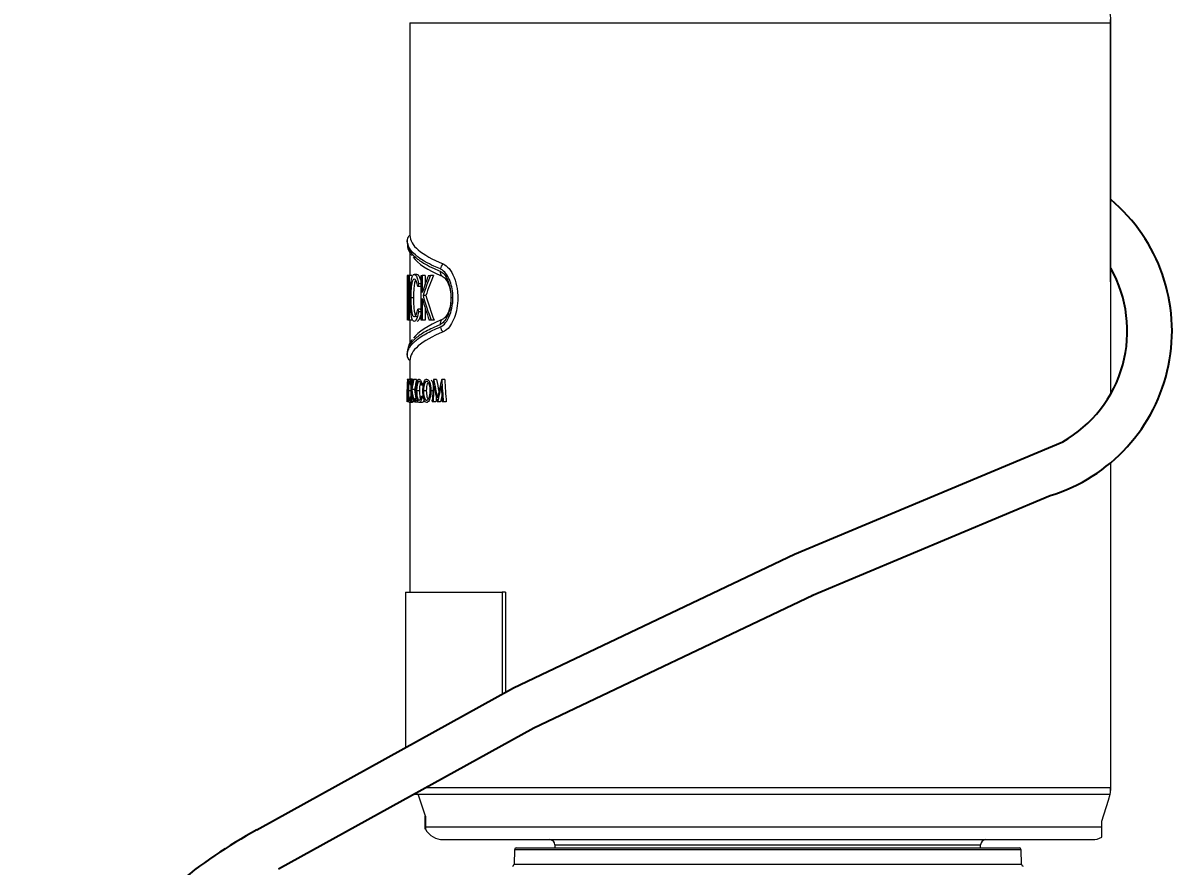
# Model space of a CAD drawing. Header units: inches. Extents: x 2.3 to 15.7, y 0.2 to 14.5.
# Drawn here: x 10.518 to 13.729, y 6.033 to 8.389 of the extents above; entities that cross this region are included whole.
import ezdxf

# ---------------------------------------------------------------- set-up
doc = ezdxf.new("R2010")
doc.units = ezdxf.units.IN
doc.header["$MEASUREMENT"] = 0
doc.header["$PDSIZE"] = -1
doc.layers.add('Dim', color=1, linetype='Continuous')
doc.layers.add('Object', color=4, linetype='Continuous')
doc.styles.get("Standard").update_dxf_attribs({"font": 'romans.shx'})
doc.dimstyles.get("Standard").update_dxf_attribs({"dimtxt": 0.125, "dimasz": 0.18, "dimexe": 0.06, "dimexo": 0.0625, "dimgap": 0.09, "dimtad": 0, "dimtih": 1, "dimtoh": 1, "dimdec": 4, "dimlfac": 2, "dimzin": 0, "dimdsep": 46, "dimlunit": 5, "dimtxsty": 'Standard', "dimcen": 0.09, "dimadec": 0, "dimazin": 0, "dimtfac": 1, "dimtdec": 4, "dimtofl": 0, "dimtmove": 0, "dimatfit": 1, "dimfxl": 0, "dimfrac": 2, "dimtolj": 1, "dimtzin": 0, "dimarcsym": 0})

# ---------------------------------------------------------------- blocks, each defined once
blk = doc.blocks.new('*D4')
at = {"layer": 'Defpoints', "color": 0}
for p in [(12.1368, 11.9262), (8.4425, 3.6009), (12.5993, 3.6009)]:
    blk.add_point(p, dxfattribs=at)
at = {"layer": 'Dim', "color": 0, "lineweight": -2}
for p, q in [((12.0743, 11.9262), (8.3825, 11.9262)), ((8.4425, 11.7462), (8.4425, 8.0722)), ((8.4425, 3.7809), (8.4425, 7.4696)), ((12.5368, 3.6009), (8.3825, 3.6009))]:
    blk.add_line(p, q, dxfattribs=at)
at = {"layer": 'Dim', "color": 0}
for points in [[(8.4125, 11.7462), (8.4725, 11.7462), (8.4425, 11.9262)], [(8.4125, 3.7809), (8.4725, 3.7809), (8.4425, 3.6009)]]:
    blk.add_solid(points, dxfattribs=at)
at = {"layer": 'Dim', "color": 0, "insert": (8.4425, 7.7709), "char_height": 0.125, "attachment_point": 5}
blk.add_mtext('\\A1;16 5/8\\P [425mm]', dxfattribs=at)

msp = doc.modelspace()

# ---------------------------------------------------------------- linework, layer by layer
at = {"layer": 'Object', "color": 4, "linetype": 'Continuous', "lineweight": 15}
for p, q in [((11.599327, 8.388765), (11.599327, 7.795396)), ((11.599327, 8.388765), (13.556656, 8.388765)), ((13.556656, 7.665282), (13.556656, 8.388765)), ((13.557509, 7.352092), (13.557509, 8.399523)), ((11.591827, 7.780776), (11.591827, 7.774391)), ((11.591863, 7.779171), (11.591827, 7.780776)), ((11.599327, 7.746858), (11.599327, 7.683077)), ((11.591827, 7.683077), (11.591827, 7.670257)), ((11.591827, 7.683077), (11.591903, 7.683077)), ((11.596144, 7.683077), (11.591903, 7.683077)), ((11.596144, 7.681374), (11.592651, 7.681374)), ((11.596144, 7.558077), (11.596144, 7.683077)), ((11.596144, 7.683077), (11.59725, 7.683077)), ((11.59725, 7.683077), (11.59725, 7.558077)), ((11.604791, 7.683077), (11.59725, 7.683077)), ((11.618982, 7.686282), (11.611332, 7.686282)), ((11.630788, 7.558077), (11.630788, 7.683077)), ((11.630788, 7.683077), (11.634072, 7.683077)), ((11.634072, 7.683077), (11.634072, 7.635476)), ((11.641903, 7.683077), (11.634072, 7.683077)), ((11.641903, 7.683077), (11.641903, 7.658309)), ((11.651215, 7.683077), (11.65712, 7.683077)), ((11.665144, 7.683077), (11.65712, 7.683077)), ((11.592068, 7.670257), (11.591828, 7.670257)), ((11.591828, 7.670257), (11.591828, 7.62859)), ((11.596144, 7.649649), (11.593986, 7.649649)), ((11.629053, 7.652628), (11.621325, 7.652628)), ((11.630788, 7.660141), (11.623807, 7.660141)), ((11.591827, 7.628415), (11.591827, 7.61577)), ((11.591857, 7.61577), (11.591827, 7.61577)), ((11.591828, 7.61577), (11.591828, 7.558077)), ((11.596144, 7.61577), (11.592059, 7.61577)), ((11.609353, 7.620452), (11.601777, 7.620452)), ((11.634072, 7.618399), (11.634072, 7.558077)), ((11.643944, 7.626987), (11.636097, 7.626987)), ((11.629053, 7.588526), (11.621325, 7.588526)), ((11.630788, 7.581089), (11.623807, 7.581089)), ((11.641903, 7.592389), (11.641903, 7.558077)), ((11.594093, 7.558077), (11.593257, 7.558077)), ((11.596144, 7.558077), (11.594093, 7.558077)), ((11.59725, 7.558077), (11.596144, 7.558077)), ((11.604791, 7.558077), (11.59725, 7.558077)), ((11.599327, 7.558077), (11.599327, 7.492538)), ((11.634072, 7.558077), (11.630788, 7.558077)), ((11.641903, 7.558077), (11.634072, 7.558077)), ((11.658954, 7.558077), (11.653342, 7.558077)), ((11.666994, 7.558077), (11.658954, 7.558077)), ((11.591827, 7.466401), (11.591827, 7.460017)), ((11.599327, 7.445396), (11.599327, 7.393666)), ((11.591851, 7.392064), (11.592015, 7.392064)), ((11.59212, 7.385653), (11.591906, 7.385653)), ((11.591906, 7.385653), (11.591906, 7.36482)), ((11.593607, 7.392064), (11.592015, 7.392064)), ((11.593607, 7.391212), (11.592389, 7.391212)), ((11.593607, 7.329564), (11.593607, 7.392064)), ((11.593607, 7.392064), (11.593957, 7.392064)), ((11.593957, 7.392064), (11.593957, 7.329564)), ((11.597482, 7.392064), (11.593957, 7.392064)), ((11.60561, 7.393666), (11.598063, 7.393666)), ((11.603361, 7.329564), (11.603361, 7.392064)), ((11.603361, 7.392064), (11.604233, 7.392064)), ((11.604233, 7.392064), (11.604233, 7.368263)), ((11.608711, 7.392064), (11.604233, 7.392064)), ((11.60561, 7.393666), (11.60734, 7.390829)), ((11.608711, 7.392064), (11.610228, 7.392064)), ((11.617868, 7.392064), (11.610228, 7.392064)), ((11.665187, 7.392064), (11.665511, 7.392064)), ((11.673607, 7.392064), (11.665511, 7.392064)), ((11.688083, 7.392064), (11.688467, 7.392064)), ((11.69677, 7.392064), (11.688467, 7.392064)), ((11.590575, 7.364732), (11.593607, 7.364732)), ((11.591851, 7.329564), (11.591851, 7.364732)), ((11.591973, 7.35841), (11.591906, 7.35841)), ((11.591906, 7.35841), (11.591906, 7.329564)), ((11.593607, 7.35841), (11.592115, 7.35841)), ((11.593607, 7.375349), (11.592889, 7.375349)), ((11.602853, 7.360751), (11.595327, 7.360751)), ((11.603361, 7.376839), (11.600816, 7.376839)), ((11.603361, 7.380595), (11.601488, 7.380595)), ((11.604233, 7.359724), (11.604233, 7.329564)), ((11.612367, 7.364019), (11.604768, 7.364019)), ((11.625885, 7.360751), (11.618182, 7.360751)), ((11.637063, 7.376839), (11.631319, 7.376839)), ((11.637701, 7.380595), (11.632749, 7.380595)), ((11.645214, 7.360563), (11.637356, 7.360563)), ((11.663532, 7.360839), (11.658166, 7.360839)), ((11.591851, 7.347305), (11.591844, 7.347305)), ((11.591906, 7.329564), (11.591851, 7.329564)), ((11.592926, 7.329564), (11.592626, 7.329564)), ((11.593607, 7.329564), (11.592926, 7.329564)), ((11.593957, 7.329564), (11.593607, 7.329564)), ((11.597505, 7.329564), (11.593957, 7.329564)), ((11.605618, 7.327961), (11.598071, 7.327961)), ((11.599327, 7.327961), (11.599327, 6.797992)), ((11.603361, 7.344788), (11.600816, 7.344788)), ((11.603361, 7.34107), (11.601488, 7.34107)), ((11.604233, 7.329564), (11.603361, 7.329564)), ((11.609259, 7.329564), (11.604233, 7.329564)), ((11.610697, 7.329564), (11.609259, 7.329564)), ((11.612919, 7.329564), (11.610697, 7.329564)), ((11.618677, 7.339179), (11.613469, 7.339179)), ((11.621134, 7.328762), (11.613469, 7.328762)), ((11.622255, 7.333971), (11.61458, 7.333971)), ((11.632923, 7.327961), (11.625165, 7.327961)), ((11.639127, 7.344788), (11.631319, 7.344788)), ((11.637796, 7.34107), (11.632749, 7.34107)), ((11.664139, 7.329564), (11.661895, 7.329564)), ((11.672223, 7.329564), (11.664139, 7.329564)), ((11.676678, 7.329564), (11.676124, 7.329564)), ((11.684873, 7.329564), (11.676678, 7.329564)), ((11.692437, 7.329564), (11.689732, 7.329564)), ((11.700777, 7.329564), (11.692437, 7.329564)), ((13.557509, 6.243493), (13.557509, 7.159812)), ((11.586827, 6.797992), (11.586827, 6.363507)), ((11.586827, 6.797992), (11.85695, 6.797992)), ((11.85695, 6.797992), (11.85695, 6.512772)), ((11.866115, 6.797992), (11.85695, 6.797992)), ((11.866115, 6.797992), (11.866115, 6.517837)), ((11.610545, 6.233798), (13.556495, 6.233798)), ((11.642862, 6.172081), (11.622783, 6.233798)), ((11.64415, 6.252368), (13.556656, 6.252368)), ((13.551651, 6.21676), (13.556495, 6.233798)), ((13.532573, 6.158116), (13.551651, 6.21676)), ((11.642862, 6.142739), (13.532573, 6.142739)), ((13.532573, 6.142739), (13.532573, 6.158116)), ((11.692714, 6.106594), (12.599327, 6.106594)), ((12.599327, 6.106594), (13.505939, 6.106594)), ((11.891241, 6.078451), (11.890529, 6.037633)), ((13.307413, 6.078451), (11.891241, 6.078451)), ((11.89624, 6.083364), (12.599327, 6.083364)), ((12.004577, 6.091594), (12.004577, 6.083364)), ((12.004577, 6.091594), (12.599327, 6.091594)), ((12.599327, 6.091594), (13.194077, 6.091594)), ((12.599327, 6.083364), (13.302413, 6.083364)), ((13.194077, 6.083364), (13.194077, 6.091594)), ((13.308125, 6.037633), (13.307413, 6.078451)), ((11.890529, 6.037633), (12.599327, 6.037633)), ((12.599327, 6.037633), (13.308125, 6.037633))]:
    msp.add_line(p, q, dxfattribs=at)
at = {"layer": 'Object', "color": 3}
for p, q in [((12.674289, 6.904066), (13.423781, 7.218468)), ((12.722643, 6.788797), (13.388269, 7.068019)), ((11.888826, 6.530387), (12.674289, 6.904066)), ((11.945957, 6.419142), (12.72567, 6.790086)), ((11.171708, 6.134119), (11.888826, 6.530387)), ((11.232165, 6.024711), (11.945957, 6.419142))]:
    msp.add_line(p, q, dxfattribs=at)
at = {"layer": 'Object'}
msp.add_line((11.642862, 6.135441), (11.642862, 6.172081), dxfattribs=at)
at = {"layer": 'Object', "color": 3}
for centre, radius, start, end in [((13.248511, 7.527604), 0.480365, 286.914316, 49.964848), ((13.248511, 7.527604), 0.355365, 299.551863, 29.596661), ((11.90158, 4.813284), 1.509079, 118.924336, 139.895554)]:
    msp.add_arc(centre, radius, start, end, dxfattribs=at)
at = {"layer": 'Object', "color": 4, "linetype": 'Continuous', "lineweight": 15}
for centre, radius, start, end in [((11.703753, 7.699867), 0.019222, 126.112165, 175.889043), ((11.699971, 7.693587), 0.016416, 174.500993, 230.004362), ((11.699971, 7.547205), 0.016416, 129.995669, 185.498991), ((11.703753, 7.540925), 0.019222, 184.111018, 233.88775), ((11.692714, 6.164094), 0.0575, 209.888106, 270), ((11.989577, 6.091594), 0.015, 0, 90), ((13.209077, 6.091594), 0.015, 90, 180), ((13.50594, 6.164094), 0.0575, 270, 297.56382), ((11.89624, 6.078364), 0.005, 90, 179), ((13.302413, 6.078364), 0.005, 1, 90), ((11.885529, 6.03772), 0.005, 276.663916, 359), ((13.313124, 6.03772), 0.005, 181, 263.336084)]:
    msp.add_arc(centre, radius, start, end, dxfattribs=at)
for centre, major_axis, ratio, start_param, end_param in [((12.599327, 7.795396), (1, 0), 0.18987022, 3.14159265, 3.57651549), ((12.599327, 7.759771), (1, 0), 0.18987022, 3.27401685, 3.5693284), ((12.599327, 7.371761), (1.0075, 0), 0.91350312, 2.79652902, 2.85098329), ((12.599327, 7.357264), (1.0075, 0), 0.91316755, 2.77960043, 2.8440497), ((12.599327, 7.357264), (1, 0), 0.91316755, 2.77675881, 2.84174904), ((12.599327, 7.467416), (1.0075, 0), 0.76530612, 2.88896249, 2.89901165), ((12.599327, 7.467416), (1, 0), 0.76530612, 2.89008862, 2.89715531), ((12.599327, 7.628579), (1.0075, 0), 0.00765864, 3.14022392, 3.16294179), ((12.599327, 7.625488), (0, 1.265692), 0.79600694, 1.57847441, 1.62408116), ((12.599327, 7.642915), (0, 1.265692), 0.79600694, 1.5922449, 1.63787517), ((12.599327, 7.918806), (0, 1.048409), 0.96097966, 1.86140569, 1.92204692), ((12.599327, 7.934307), (0, 1.048257), 0.96111919, 1.86833928, 1.93789609), ((12.599327, 7.934307), (0, 1.040454), 0.96111919, 1.87063994, 1.94078168), ((12.599327, 7.771886), (1.0075, 0), 0.75765306, 3.38417366, 3.39422281), ((12.599327, 7.771886), (1, 0), 0.75765306, 3.38602999, 3.39309668), ((12.599327, 7.481021), (1, 0), 0.18987022, 2.71385691, 3.00185378), ((12.599327, 7.445396), (1, 0), 0.18987022, 2.70666982, 3.14159265), ((12.599327, 7.224276), (1.0075, 0), 0.91350312, 2.95826005, 2.98450023), ((12.599327, 7.217032), (1.0075, 0), 0.91316755, 2.95017782, 2.98114), ((12.599327, 7.217032), (1, 0), 0.91316755, 2.94872421, 2.97992605), ((12.599327, 4.533143), (0, 7.631927), 0.13201122, 1.18683088, 1.19564769), ((12.599327, 8.143714), (0, 2.00229), 0.50317383, 1.9556197, 1.98341231), ((12.599327, 8.143714), (0, 1.987385), 0.50317383, 1.9586592, 1.97652291), ((12.599327, 6.535896), (0, 2.00716), 0.50195313, 1.13011401, 1.15818035), ((12.599327, 10.634), (0, 7.585882), 0.1328125, 2.0123719, 2.02150487), ((12.599327, 10.634), (0, 7.529412), 0.1328125, 2.01592018, 2.02513754), ((12.599327, 7.364917), (1.0075, 0), 0.00765864, 3.15408767, 3.16544773), ((12.599327, 7.379949), (0, 1.265692), 0.79600694, 1.58781521, 1.61061571), ((12.599327, 7.388663), (0, 1.265692), 0.79600694, 1.59470113, 1.61750664), ((12.599327, 7.274072), (1.0075, 0), 0.76530612, 3.00299454, 3.00791136), ((12.599327, 7.523745), (0, 1.048409), 0.96097966, 1.72788875, 1.75708719), ((12.599327, 7.531494), (0, 1.048257), 0.96111919, 1.73124898, 1.76464208), ((12.599327, 7.531494), (0, 1.040454), 0.96111919, 1.73246293, 1.75670259), ((12.599327, 7.163078), (1.0075, 0), 0.76530612, 2.85560283, 2.86067662), ((12.599327, 4.500843), (0, 7.603774), 0.1325, 1.18322291, 1.18961708), ((12.599327, 8.132402), (0, 2.004975), 0.5025, 1.95836975, 1.98277483), ((12.599327, 6.522877), (0, 2.008291), 0.50167038, 1.13286013, 1.1574477), ((12.599327, 10.585181), (0, 7.571004), 0.1330735, 2.00873252, 2.01530168), ((12.599327, 7.446528), (1.0075, 0), 0.75765306, 3.27527395, 3.28019076), ((12.599327, 7.556412), (1.0075, 0), 0.75765306, 3.42250869, 3.42758248), ((12.599327, 4.500843), (0, 7.54717), 0.1325, 1.18455127, 1.18660941), ((12.599327, 6.522877), (0, 1.993341), 0.50167038, 1.14488034, 1.15415568)]:
    msp.add_ellipse(centre, major_axis=major_axis, ratio=ratio, start_param=start_param, end_param=end_param, dxfattribs=at)
for points, knots in [([(13.556656, 8.388765), (13.556667, 8.388836), (13.558017, 8.397914), (13.557993, 8.411043), (13.553106, 8.423228), (13.551651, 8.426853)], [0, 0, 0, 0, 0.0055706, 0.70415558, 1, 1, 1, 1]), ([(11.599327, 7.795396), (11.598125, 7.794392), (11.595361, 7.792085), (11.592596, 7.787041), (11.591835, 7.782927), (11.591827, 7.78084), (11.591827, 7.780776)], [0, 0, 0, 0, 0.27485987, 0.63175524, 0.98855057, 1, 1, 1, 1]), ([(11.591827, 7.774391), (11.592929, 7.767632), (11.595147, 7.754038), (11.609158, 7.738407), (11.630929, 7.721021), (11.653448, 7.707999), (11.678043, 7.697537), (11.68363, 7.69516)], [0, 0, 0, 0, 0.248505477, 0.499802417, 0.580645438, 0.904743987, 1, 1, 1, 1]), ([(11.684581, 7.701245), (11.678443, 7.703842), (11.653248, 7.714505), (11.630458, 7.727751), (11.609269, 7.744774), (11.59579, 7.759751), (11.593172, 7.772698), (11.591863, 7.779171)], [0, 0, 0, 0, 0.1059086, 0.43475608, 0.51678374, 0.7583914, 1, 1, 1, 1]), ([(11.592645, 7.773588), (11.592634, 7.770043), (11.592605, 7.760414), (11.597308, 7.748557), (11.60305, 7.741199), (11.604846, 7.738898)], [0, 0, 0, 0, 0.28597693, 0.77671846, 1, 1, 1, 1]), ([(11.692424, 7.715396), (11.693856, 7.714719), (11.700681, 7.711492), (11.712928, 7.698995), (11.726113, 7.672373), (11.732382, 7.643758), (11.733824, 7.616421), (11.731516, 7.590803), (11.72409, 7.564243), (11.712818, 7.542305), (11.701564, 7.52998), (11.694558, 7.526466), (11.692424, 7.525396)], [0, 0, 0, 0, 0.036752584, 0.17524432, 0.312812141, 0.437403418, 0.499759221, 0.604687064, 0.709370849, 0.820343658, 0.945294148, 1, 1, 1, 1]), ([(11.591903, 7.683077), (11.591938, 7.683069), (11.592006, 7.683052), (11.592222, 7.682835), (11.592479, 7.681958), (11.592651, 7.681374)], [0, 0, 0, 0, 0.2502667, 0.50056245, 1, 1, 1, 1]), ([(11.592651, 7.681374), (11.592815, 7.680156), (11.593145, 7.677712), (11.59364, 7.669439), (11.593946, 7.659563), (11.593974, 7.652739), (11.593986, 7.649649)], [0, 0, 0, 0, 0.26676983, 0.53507781, 0.78947111, 1, 1, 1, 1]), ([(11.600253, 7.621303), (11.600338, 7.628987), (11.600508, 7.64442), (11.602158, 7.663815), (11.604718, 7.67813), (11.607872, 7.68538), (11.610318, 7.686018), (11.611332, 7.686282)], [0, 0, 0, 0, 0.21817104, 0.4381888, 0.63444086, 0.84839515, 1, 1, 1, 1]), ([(11.611193, 7.673462), (11.609876, 7.672805), (11.607236, 7.671489), (11.604294, 7.660836), (11.602479, 7.645802), (11.60184, 7.631446), (11.601793, 7.623141), (11.601777, 7.620452)], [0, 0, 0, 0, 0.24242719, 0.48602556, 0.70945558, 0.90593162, 1, 1, 1, 1]), ([(11.621325, 7.652628), (11.6202, 7.657296), (11.617945, 7.666645), (11.614209, 7.672661), (11.612043, 7.673236), (11.611193, 7.673462)], [0, 0, 0, 0, 0.37709537, 0.75520992, 1, 1, 1, 1]), ([(11.611332, 7.686282), (11.613361, 7.685294), (11.61688, 7.683578), (11.621308, 7.672011), (11.623139, 7.663313), (11.623807, 7.660141)], [0, 0, 0, 0, 0.463659534, 0.80435494, 1, 1, 1, 1]), ([(11.618982, 7.686282), (11.62102, 7.685272), (11.624558, 7.68352), (11.628742, 7.67297), (11.630357, 7.6655), (11.630788, 7.663506)], [0, 0, 0, 0, 0.49929384, 0.86637966, 1, 1, 1, 1]), ([(11.68363, 7.69516), (11.685401, 7.694247), (11.691216, 7.691251), (11.700706, 7.679853), (11.709733, 7.658733), (11.713874, 7.636282), (11.714561, 7.614392), (11.712324, 7.593555), (11.706199, 7.572601), (11.697159, 7.555927), (11.689094, 7.548161), (11.684479, 7.546025), (11.68363, 7.545632)], [0, 0, 0, 0, 0.05891618, 0.19342365, 0.32406305, 0.44454194, 0.514529, 0.62224178, 0.73078935, 0.84635478, 0.97173512, 1, 1, 1, 1]), ([(11.684581, 7.539547), (11.685972, 7.540213), (11.692005, 7.543101), (11.702635, 7.554175), (11.713549, 7.576599), (11.717901, 7.596463), (11.719231, 7.609268), (11.719968, 7.620988), (11.718903, 7.640183), (11.713686, 7.662628), (11.705047, 7.682111), (11.694774, 7.695596), (11.687632, 7.699554), (11.684581, 7.701245)], [0, 0, 0, 0, 0.041756351, 0.181005575, 0.320019232, 0.434194783, 0.44445976, 0.482545727, 0.58050073, 0.679131641, 0.786417299, 0.908762422, 1, 1, 1, 1]), ([(11.68942, 7.68101), (11.690397, 7.680533), (11.694749, 7.678404), (11.702262, 7.670186), (11.709964, 7.653094), (11.713499, 7.635065), (11.714319, 7.61773), (11.712957, 7.60127), (11.708503, 7.584133), (11.701685, 7.570153), (11.694896, 7.562555), (11.690651, 7.560405), (11.68942, 7.559782)], [0, 0, 0, 0, 0.04023928, 0.179285045, 0.314989946, 0.437966085, 0.499793075, 0.606600887, 0.71320435, 0.825181953, 0.949285866, 1, 1, 1, 1]), ([(11.592057, 7.628415), (11.592221, 7.628438), (11.592449, 7.62847), (11.592896, 7.63294), (11.59314, 7.638036), (11.593291, 7.643916), (11.593306, 7.647882), (11.593314, 7.649674)], [0, 0, 0, 0, 0.41114894, 0.57205442, 0.73416088, 0.87989096, 1, 1, 1, 1]), ([(11.593986, 7.649649), (11.593962, 7.645456), (11.593917, 7.637852), (11.593561, 7.628147), (11.593124, 7.621499), (11.592521, 7.61635), (11.592243, 7.616002), (11.592059, 7.61577)], [0, 0, 0, 0, 0.197523625, 0.358217424, 0.519165757, 0.679811719, 1, 1, 1, 1]), ([(11.593314, 7.649674), (11.593301, 7.651993), (11.593275, 7.656646), (11.593071, 7.662638), (11.592819, 7.667095), (11.592415, 7.670207), (11.592212, 7.670236), (11.592068, 7.670257)], [0, 0, 0, 0, 0.15817071, 0.31726404, 0.47512814, 0.62710865, 1, 1, 1, 1]), ([(11.615016, 7.670003), (11.61393, 7.666985), (11.611849, 7.661199), (11.610068, 7.645709), (11.609414, 7.631447), (11.609368, 7.62314), (11.609353, 7.620452)], [0, 0, 0, 0, 0.32168661, 0.61666886, 0.87596148, 1, 1, 1, 1]), ([(11.602444, 7.576732), (11.60209, 7.57993), (11.601121, 7.588684), (11.600373, 7.604228), (11.600289, 7.61628), (11.600253, 7.621303)], [0, 0, 0, 0, 0.25132598, 0.68799484, 1, 1, 1, 1]), ([(11.601777, 7.620452), (11.601851, 7.614226), (11.602, 7.601721), (11.603447, 7.586061), (11.605643, 7.574579), (11.608338, 7.568503), (11.610431, 7.56794), (11.611347, 7.567693)], [0, 0, 0, 0, 0.21417432, 0.43014796, 0.62209237, 0.83446475, 1, 1, 1, 1]), ([(11.609353, 7.620452), (11.609427, 7.614227), (11.609577, 7.601724), (11.611035, 7.586065), (11.613247, 7.574583), (11.615963, 7.568504), (11.618072, 7.56794), (11.618997, 7.567693)], [0, 0, 0, 0, 0.21412027, 0.43003976, 0.62194655, 0.83431678, 1, 1, 1, 1]), ([(11.611347, 7.567693), (11.612199, 7.567925), (11.614335, 7.56851), (11.617978, 7.574879), (11.620204, 7.583953), (11.621325, 7.588526)], [0, 0, 0, 0, 0.24742182, 0.62074772, 1, 1, 1, 1]), ([(11.623807, 7.581089), (11.622482, 7.575411), (11.619829, 7.564043), (11.615212, 7.555979), (11.612507, 7.555201), (11.611362, 7.554872)], [0, 0, 0, 0, 0.36532303, 0.73147495, 1, 1, 1, 1]), ([(11.631554, 7.581089), (11.630219, 7.57541), (11.627544, 7.56404), (11.62289, 7.555978), (11.620165, 7.555201), (11.619012, 7.554872)], [0, 0, 0, 0, 0.36537682, 0.73157838, 1, 1, 1, 1]), ([(11.68363, 7.545632), (11.669632, 7.539375), (11.641478, 7.526789), (11.619651, 7.511453), (11.601033, 7.493937), (11.592766, 7.480368), (11.592, 7.468979), (11.591827, 7.466401)], [0, 0, 0, 0, 0.24870015, 0.50022893, 0.58107126, 0.90514784, 1, 1, 1, 1]), ([(11.611362, 7.554872), (11.610438, 7.555087), (11.608016, 7.555649), (11.604769, 7.561828), (11.603182, 7.572002), (11.602444, 7.576732)], [0, 0, 0, 0, 0.24814193, 0.6504446, 1, 1, 1, 1]), ([(11.591827, 7.460017), (11.591987, 7.462488), (11.592716, 7.47377), (11.600787, 7.487227), (11.619297, 7.504774), (11.641349, 7.520336), (11.670114, 7.533119), (11.684581, 7.539547)], [0, 0, 0, 0, 0.0904584, 0.4128624, 0.49328756, 0.74516128, 1, 1, 1, 1]), ([(11.605993, 7.503736), (11.605308, 7.502999), (11.599967, 7.49726), (11.595404, 7.487858), (11.594047, 7.47872), (11.593604, 7.475736)], [0, 0, 0, 0, 0.09022985, 0.70293202, 1, 1, 1, 1]), ([(11.591827, 7.460017), (11.591827, 7.459952), (11.591835, 7.457865), (11.592596, 7.453751), (11.595361, 7.448707), (11.598125, 7.4464), (11.599327, 7.445396)], [0, 0, 0, 0, 0.011450509, 0.368244738, 0.725140527, 1, 1, 1, 1]), ([(11.592015, 7.392064), (11.59204, 7.392059), (11.592088, 7.392051), (11.592204, 7.391942), (11.592315, 7.391504), (11.592389, 7.391212)], [0, 0, 0, 0, 0.2502685, 0.50057266, 1, 1, 1, 1]), ([(11.592647, 7.375362), (11.592642, 7.376522), (11.592632, 7.37885), (11.592556, 7.381847), (11.592458, 7.384075), (11.592293, 7.385629), (11.592192, 7.385643), (11.59212, 7.385653)], [0, 0, 0, 0, 0.15826232, 0.31744796, 0.4753382, 0.62725123, 1, 1, 1, 1]), ([(11.592389, 7.391212), (11.592455, 7.390603), (11.592587, 7.389382), (11.592766, 7.385247), (11.592875, 7.380309), (11.592884, 7.376897), (11.592889, 7.375349)], [0, 0, 0, 0, 0.26665918, 0.53485935, 0.78914511, 1, 1, 1, 1]), ([(11.594874, 7.361177), (11.594899, 7.365037), (11.594951, 7.37279), (11.595447, 7.38253), (11.596201, 7.389691), (11.597106, 7.393235), (11.597787, 7.393542), (11.598063, 7.393666)], [0, 0, 0, 0, 0.22030611, 0.44248208, 0.64043485, 0.85453318, 1, 1, 1, 1]), ([(11.598024, 7.387256), (11.597656, 7.386931), (11.596918, 7.38628), (11.596076, 7.381036), (11.595542, 7.373611), (11.595346, 7.366393), (11.595331, 7.362157), (11.595327, 7.360751)], [0, 0, 0, 0, 0.23916908, 0.4794206, 0.70208745, 0.90114113, 1, 1, 1, 1]), ([(11.600816, 7.376839), (11.600513, 7.379155), (11.599905, 7.383794), (11.598874, 7.386846), (11.598266, 7.387139), (11.598024, 7.387256)], [0, 0, 0, 0, 0.37478949, 0.75079007, 1, 1, 1, 1]), ([(11.598063, 7.393666), (11.598637, 7.393156), (11.599622, 7.39228), (11.600826, 7.386426), (11.601312, 7.382148), (11.601488, 7.380595)], [0, 0, 0, 0, 0.470548596, 0.807786161, 1, 1, 1, 1]), ([(11.61689, 7.361177), (11.616964, 7.364969), (11.617111, 7.372586), (11.61847, 7.382179), (11.620435, 7.389362), (11.622743, 7.393174), (11.624426, 7.393519), (11.625145, 7.393666)], [0, 0, 0, 0, 0.21362564, 0.42901115, 0.62253022, 0.83857957, 1, 1, 1, 1]), ([(11.625052, 7.387256), (11.624149, 7.386917), (11.622339, 7.386237), (11.620127, 7.380748), (11.618713, 7.373051), (11.618225, 7.365944), (11.618192, 7.361961), (11.618182, 7.360751)], [0, 0, 0, 0, 0.24791425, 0.49704892, 0.72350734, 0.91597429, 1, 1, 1, 1]), ([(11.631319, 7.376839), (11.630655, 7.379178), (11.629325, 7.383862), (11.627022, 7.386855), (11.62561, 7.387143), (11.625052, 7.387256)], [0, 0, 0, 0, 0.37645922, 0.75378337, 1, 1, 1, 1]), ([(11.625145, 7.393666), (11.626429, 7.393188), (11.628667, 7.392354), (11.631287, 7.386637), (11.632353, 7.38223), (11.632749, 7.380595)], [0, 0, 0, 0, 0.45882404, 0.79921399, 1, 1, 1, 1]), ([(11.635628, 7.360538), (11.635737, 7.364338), (11.635954, 7.371949), (11.637708, 7.381971), (11.640297, 7.389207), (11.643233, 7.393105), (11.645254, 7.393497), (11.646127, 7.393666)], [0, 0, 0, 0, 0.21519206, 0.43108201, 0.64298618, 0.84594211, 1, 1, 1, 1]), ([(11.646221, 7.387256), (11.645102, 7.386902), (11.642863, 7.386192), (11.640033, 7.380851), (11.638113, 7.373175), (11.637413, 7.365862), (11.637369, 7.361735), (11.637356, 7.360563)], [0, 0, 0, 0, 0.24060605, 0.48173563, 0.71372063, 0.91871521, 1, 1, 1, 1]), ([(11.646127, 7.393666), (11.647802, 7.393178), (11.651012, 7.392242), (11.65499, 7.384024), (11.6575, 7.373936), (11.658124, 7.365737), (11.65816, 7.361514), (11.658166, 7.360839)], [0, 0, 0, 0, 0.28290609, 0.54210619, 0.76304314, 0.96211671, 1, 1, 1, 1]), ([(11.656042, 7.360851), (11.655952, 7.363698), (11.655773, 7.369403), (11.654218, 7.376877), (11.65196, 7.382553), (11.649217, 7.386476), (11.647223, 7.386995), (11.646221, 7.387256)], [0, 0, 0, 0, 0.19506545, 0.39100085, 0.58049248, 0.78910042, 1, 1, 1, 1]), ([(11.659016, 7.390872), (11.660471, 7.388664), (11.662673, 7.385325), (11.663963, 7.379213), (11.664401, 7.377141)], [0, 0, 0, 0, 0.66106417, 1, 1, 1, 1]), ([(11.592114, 7.364732), (11.592195, 7.364744), (11.592309, 7.36476), (11.592488, 7.366995), (11.592582, 7.369542), (11.592638, 7.372481), (11.592644, 7.374465), (11.592647, 7.375362)], [0, 0, 0, 0, 0.41118436, 0.572024647, 0.734065161, 0.879747652, 1, 1, 1, 1]), ([(11.592889, 7.375349), (11.59288, 7.373251), (11.592865, 7.369448), (11.592738, 7.364595), (11.592577, 7.361272), (11.592342, 7.3587), (11.592206, 7.358526), (11.592115, 7.35841)], [0, 0, 0, 0, 0.19771258, 0.35839621, 0.51933948, 0.67993004, 1, 1, 1, 1]), ([(11.595523, 7.338891), (11.595418, 7.340494), (11.595132, 7.344893), (11.594909, 7.352667), (11.594884, 7.358686), (11.594874, 7.361177)], [0, 0, 0, 0, 0.25155251, 0.69024197, 1, 1, 1, 1]), ([(11.595327, 7.360751), (11.595349, 7.357621), (11.595393, 7.351333), (11.595823, 7.343466), (11.596466, 7.337724), (11.597236, 7.334759), (11.597818, 7.334488), (11.598067, 7.334371)], [0, 0, 0, 0, 0.21652942, 0.43488594, 0.6284656, 0.84100105, 1, 1, 1, 1]), ([(11.603376, 7.376839), (11.603277, 7.375623), (11.603005, 7.372291), (11.602876, 7.366367), (11.602859, 7.36215), (11.602853, 7.360751)], [0, 0, 0, 0, 0.27764214, 0.76034198, 1, 1, 1, 1]), ([(11.602853, 7.360751), (11.602871, 7.357586), (11.602906, 7.351451), (11.603226, 7.346499), (11.603381, 7.344103)], [0, 0, 0, 0, 0.51603386, 1, 1, 1, 1]), ([(11.618725, 7.338891), (11.618438, 7.340479), (11.617656, 7.344807), (11.616997, 7.352573), (11.616922, 7.35862), (11.61689, 7.361177)], [0, 0, 0, 0, 0.25070664, 0.68319527, 1, 1, 1, 1]), ([(11.618182, 7.360751), (11.618242, 7.357678), (11.618363, 7.351506), (11.619498, 7.343756), (11.621131, 7.337998), (11.623075, 7.334811), (11.624508, 7.334508), (11.625155, 7.334371)], [0, 0, 0, 0, 0.20970431, 0.42113136, 0.61071821, 0.82443969, 1, 1, 1, 1]), ([(11.629227, 7.383248), (11.628762, 7.382294), (11.627581, 7.379872), (11.626431, 7.372958), (11.625928, 7.365943), (11.625895, 7.361959), (11.625885, 7.360751)], [0, 0, 0, 0, 0.2263106, 0.57500112, 0.87110314, 1, 1, 1, 1]), ([(11.625885, 7.360751), (11.625943, 7.357662), (11.62606, 7.351459), (11.627237, 7.343954), (11.628269, 7.339477), (11.62895, 7.338417), (11.628998, 7.338341)], [0, 0, 0, 0, 0.33536515, 0.67348379, 0.97673561, 1, 1, 1, 1]), ([(11.646298, 7.327961), (11.644897, 7.328332), (11.64208, 7.329076), (11.63875, 7.336057), (11.636492, 7.345418), (11.635689, 7.354131), (11.635641, 7.359197), (11.635628, 7.360538)], [0, 0, 0, 0, 0.24657788, 0.49560818, 0.71159418, 0.92366562, 1, 1, 1, 1]), ([(11.637356, 7.360563), (11.637435, 7.357613), (11.637592, 7.351692), (11.639118, 7.343676), (11.64142, 7.337568), (11.643981, 7.33467), (11.645633, 7.33445), (11.646221, 7.334371)], [0, 0, 0, 0, 0.20440057, 0.41025992, 0.64246101, 0.87282667, 1, 1, 1, 1]), ([(11.650279, 7.384429), (11.649485, 7.383214), (11.647735, 7.380536), (11.645984, 7.373097), (11.64527, 7.365853), (11.645226, 7.361729), (11.645214, 7.360563)], [0, 0, 0, 0, 0.27134679, 0.59794012, 0.88638671, 1, 1, 1, 1]), ([(11.645214, 7.360563), (11.645292, 7.357604), (11.645447, 7.351666), (11.647007, 7.343816), (11.648694, 7.338642), (11.650014, 7.337361), (11.650319, 7.337065)], [0, 0, 0, 0, 0.28681609, 0.575677855, 0.901835916, 1, 1, 1, 1]), ([(11.646221, 7.334371), (11.647446, 7.334726), (11.649903, 7.335437), (11.653176, 7.341177), (11.655306, 7.349232), (11.655998, 7.356208), (11.656033, 7.35995), (11.656042, 7.360851)], [0, 0, 0, 0, 0.25623206, 0.51392055, 0.7425437, 0.9380066, 1, 1, 1, 1]), ([(11.658166, 7.360839), (11.658047, 7.357109), (11.657808, 7.34962), (11.655687, 7.340123), (11.65273, 7.332642), (11.649431, 7.328481), (11.647193, 7.32811), (11.646298, 7.327961)], [0, 0, 0, 0, 0.20901843, 0.41966557, 0.6135903, 0.84555592, 1, 1, 1, 1]), ([(11.598071, 7.327961), (11.597809, 7.328071), (11.597128, 7.328356), (11.5962, 7.331467), (11.595739, 7.336518), (11.595523, 7.338891)], [0, 0, 0, 0, 0.25021154, 0.64767529, 1, 1, 1, 1]), ([(11.598067, 7.334371), (11.598308, 7.334491), (11.598902, 7.334785), (11.599906, 7.337981), (11.600508, 7.342486), (11.600816, 7.344788)], [0, 0, 0, 0, 0.25073671, 0.6171293, 1, 1, 1, 1]), ([(11.601488, 7.34107), (11.601134, 7.338255), (11.600423, 7.332619), (11.599154, 7.328528), (11.598396, 7.328131), (11.598071, 7.327961)], [0, 0, 0, 0, 0.36288228, 0.72676014, 1, 1, 1, 1]), ([(11.607273, 7.331084), (11.607052, 7.330242), (11.606499, 7.328137), (11.605949, 7.328027), (11.605618, 7.327961)], [0, 0, 0, 0, 0.39974211, 1, 1, 1, 1]), ([(11.612386, 7.333971), (11.612398, 7.334621), (11.612424, 7.335927), (11.612646, 7.337526), (11.612942, 7.338679), (11.613234, 7.33912), (11.613414, 7.339165), (11.613469, 7.339179)], [0, 0, 0, 0, 0.23427716, 0.47117729, 0.68157861, 0.90325383, 1, 1, 1, 1]), ([(11.613469, 7.328762), (11.613312, 7.328851), (11.613012, 7.329021), (11.612669, 7.330297), (11.612447, 7.331876), (11.612394, 7.333177), (11.612387, 7.333877), (11.612386, 7.333971)], [0, 0, 0, 0, 0.2749583, 0.52809267, 0.74412453, 0.96561499, 1, 1, 1, 1]), ([(11.613469, 7.339179), (11.613631, 7.339094), (11.61394, 7.338932), (11.614294, 7.337593), (11.614528, 7.336017), (11.614571, 7.334725), (11.614579, 7.334055), (11.61458, 7.333971)], [0, 0, 0, 0, 0.281147853, 0.53635092, 0.755671165, 0.96926499, 1, 1, 1, 1]), ([(11.61458, 7.333971), (11.614562, 7.333221), (11.614528, 7.331818), (11.614256, 7.33018), (11.613931, 7.329094), (11.613648, 7.328806), (11.613497, 7.328769), (11.613469, 7.328762)], [0, 0, 0, 0, 0.26981966, 0.50440834, 0.73263511, 0.9503417, 1, 1, 1, 1]), ([(11.625165, 7.327961), (11.623929, 7.328362), (11.622083, 7.32896), (11.61997, 7.333591), (11.619148, 7.33709), (11.618725, 7.338891)], [0, 0, 0, 0, 0.49532964, 0.74023991, 1, 1, 1, 1]), ([(11.625155, 7.334371), (11.626287, 7.334837), (11.628393, 7.335704), (11.630369, 7.341152), (11.631197, 7.344319), (11.631319, 7.344788)], [0, 0, 0, 0, 0.49772491, 0.92562351, 1, 1, 1, 1]), ([(11.632749, 7.34107), (11.631985, 7.338226), (11.630457, 7.332533), (11.627664, 7.328515), (11.625911, 7.328127), (11.625165, 7.327961)], [0, 0, 0, 0, 0.36438073, 0.7294464, 1, 1, 1, 1]), ([(11.639086, 7.336299), (11.638778, 7.335222), (11.63768, 7.331392), (11.635431, 7.328575), (11.633672, 7.328144), (11.632923, 7.327961)], [0, 0, 0, 0, 0.18345002, 0.65250672, 1, 1, 1, 1]), ([(11.6623, 7.337244), (11.661847, 7.335771), (11.66133, 7.334093), (11.660647, 7.333306), (11.660563, 7.333209)], [0, 0, 0, 0, 0.87739201, 1, 1, 1, 1]), ([(13.556495, 6.233798), (13.557148, 6.239916), (13.557807, 6.24609), (13.556666, 6.252312), (13.556656, 6.252368)], [0, 0, 0, 0, 0.99104279, 1, 1, 1, 1]), ([(13.532573, 6.113134), (13.532573, 6.113987), (13.532573, 6.115435), (13.532573, 6.123229), (13.532573, 6.138344), (13.532573, 6.142739)], [0, 0, 0, 0, 0.50347709, 0.8556292, 1, 1, 1, 1])]:
    msp.add_open_spline(points, degree=3, knots=knots, dxfattribs=at)

# ---------------------------------------------------------------- dimensions: what is measured, and where the dimension line sits
at = {"layer": 'Dim'}
dim = msp.add_linear_dim(base=(8.442541, 3.600864), p1=(12.136835, 11.926241), p2=(12.599327, 3.600864), angle=90, dimstyle='Standard', override={"dimpost": '\\X'}, dxfattribs=at)
dim.commit()
dim.dimension.update_dxf_attribs({"geometry": '*D4', "text_midpoint": (8.442541, 7.770861), "dimtype": 160})

doc.saveas('drawing.dxf')
